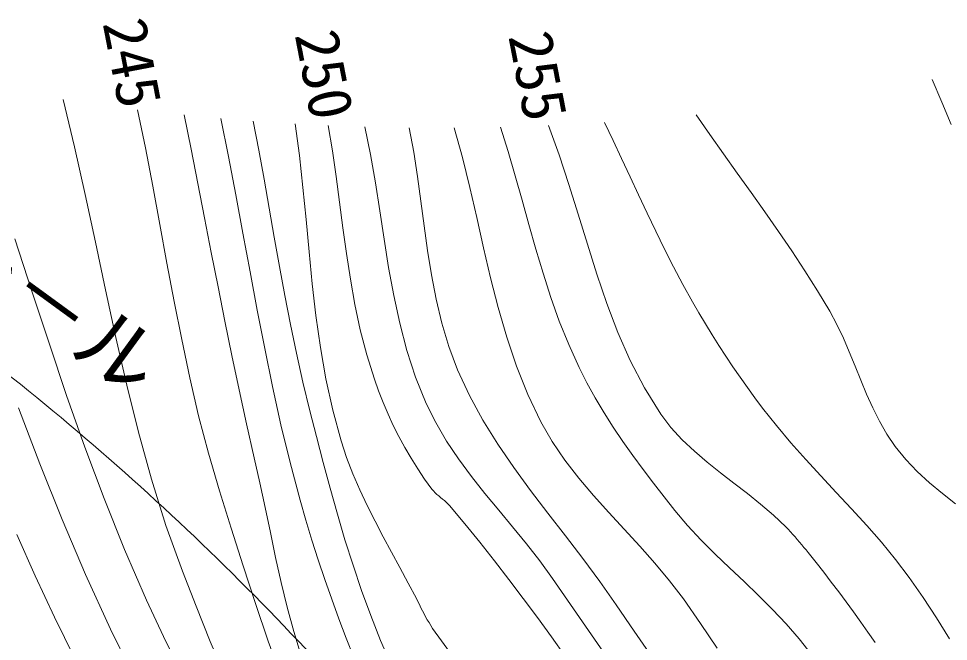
# Model space of a CAD drawing. Units: millimetres, scale not verified. Extents: x 40000 to 680000, y 20000 to 380000.
# Drawn here: x 455685 to 483726, y 323835 to 342618 of the extents above; entities that cross this region are included whole.
import ezdxf
from ezdxf.enums import TextEntityAlignment as Align

# ---------------------------------------------------------------- set-up
doc = ezdxf.new("R2010")
doc.units = ezdxf.units.MM
doc.header["$LTSCALE"] = 1000
doc.layers.add('M-BGD', color=7, linetype='Continuous', lineweight=13)
doc.layers.add('M-STR-STRC', color=7, linetype='Continuous', lineweight=13)
doc.styles.add('ＭＳ ゴシック', font='')
doc.styles.get('ＭＳ ゴシック').set_extended_font_data('MS Gothic')

msp = doc.modelspace()

# ---------------------------------------------------------------- linework, layer by layer
at = {"layer": 'M-BGD'}
for points in [[(483814, 339421), (483528, 340101), (483235, 340777)], [(461917, 322786), (461467, 323837), (461037, 324895), (460623, 325956), (460130, 327335), (459693, 328732), (459303, 330144), (458948, 331567), (458621, 332999), (458309, 334436), (458005, 335875), (457697, 337312), (457375, 338746), (457031, 340173)], [(461917, 322786), (461467, 323837), (461037, 324895), (460623, 325956), (460130, 327335), (459693, 328732), (459303, 330144), (458948, 331567), (458621, 332999), (458309, 334436), (458005, 335875), (457697, 337312), (457375, 338746), (457031, 340173)], [(461917, 322786), (461467, 323837), (461037, 324895), (460623, 325956), (460130, 327335), (459693, 328732), (459303, 330144), (458948, 331567), (458621, 332999), (458309, 334436), (458005, 335875), (457697, 337312), (457375, 338746), (457031, 340173)], [(463622, 322726), (463211, 323845), (462825, 324976), (462456, 326111), (462098, 327248), (461744, 328380), (461412, 329507), (461115, 330642), (460848, 331786), (460603, 332936), (460376, 334090), (460159, 335247), (459946, 336405), (459732, 337562), (459508, 338717), (459271, 339869)], [(464207, 323403), (463982, 324132), (463783, 324870), (463602, 325615), (463436, 326365), (463278, 327117), (463122, 327869), (462962, 328620), (462794, 329367), (462558, 330396), (462333, 331427), (462115, 332461), (461905, 333495), (461699, 334531), (461496, 335568), (461294, 336605), (461091, 337641), (460887, 338677), (460678, 339712)], [(465794, 323347), (465563, 323930), (465341, 324516), (465127, 325106), (464920, 325698), (464723, 326293), (464533, 326891), (464351, 327491), (464178, 328093), (463875, 329229), (463598, 330371), (463344, 331519), (463106, 332671), (462881, 333827), (462664, 334984), (462450, 336142), (462235, 337299), (462013, 338455), (461781, 339608)], [(476122, 339712), (476529, 339123), (476942, 338537), (477358, 337954), (477776, 337371), (478191, 336787), (478602, 336201), (479006, 335610), (479400, 335012), (479782, 334407), (480149, 333793), (480363, 333393), (480558, 332982), (480738, 332563), (480911, 332139), (481082, 331715), (481257, 331294), (481442, 330879), (481644, 330474), (481868, 330082), (482121, 329708), (482438, 329319), (482786, 328959), (483158, 328621), (483546, 328297), (483944, 327981)], [(466921, 323126), (466600, 323864), (466303, 324612), (466027, 325368), (465770, 326131), (465528, 326900), (465301, 327674), (465083, 328452), (464874, 329231), (464671, 330012), (464470, 330792), (464258, 331656), (464064, 332525), (463884, 333396), (463714, 334270), (463553, 335146), (463397, 336023), (463243, 336901), (463088, 337778), (462929, 338654), (462763, 339529)], [(469062, 322997), (468172, 324229), (468115, 324314), (468062, 324401), (468010, 324489), (467961, 324579), (467912, 324670), (467865, 324761), (467819, 324852), (467773, 324944), (467727, 325036), (467681, 325127), (467437, 325594), (467186, 326060), (466934, 326525), (466683, 326991), (466437, 327459), (466199, 327930), (465974, 328407), (465765, 328889), (465576, 329380), (465410, 329879), (465157, 330810), (464952, 331751), (464786, 332702), (464653, 333660), (464542, 334623), (464445, 335588), (464354, 336556), (464260, 337522), (464155, 338486), (464030, 339446)], [(472168, 323392), (471752, 323975), (471332, 324554), (470905, 325129), (470473, 325699), (470035, 326265), (469590, 326825), (469139, 327380), (468680, 327929), (468631, 327983), (468579, 328033), (468525, 328082), (468469, 328129), (468413, 328175), (468356, 328222), (468301, 328269), (468248, 328319), (468198, 328371), (468152, 328427), (467931, 328729), (467721, 329040), (467521, 329358), (467332, 329683), (467153, 330014), (466985, 330350), (466827, 330692), (466679, 331038), (466542, 331387), (466415, 331740), (466183, 332481), (465990, 333233), (465829, 333993), (465693, 334759), (465575, 335530), (465468, 336305), (465366, 337080), (465262, 337855), (465148, 338627), (465019, 339395)], [(473687, 322984), (473057, 323903), (472423, 324820), (471787, 325735), (471403, 326262), (470999, 326777), (470584, 327286), (470165, 327792), (469749, 328299), (469344, 328813), (468956, 329337), (468594, 329875), (468265, 330433), (467976, 331014), (467657, 331804), (467395, 332612), (467179, 333436), (466999, 334271), (466845, 335116), (466708, 335966), (466578, 336818), (466444, 337669), (466297, 338515), (466127, 339354)], [(473687, 322984), (473057, 323903), (472423, 324820), (471787, 325735), (471403, 326262), (470999, 326777), (470584, 327286), (470165, 327792), (469749, 328299), (469344, 328813), (468956, 329337), (468594, 329875), (468265, 330433), (467976, 331014), (467657, 331804), (467395, 332612), (467179, 333436), (466999, 334271), (466845, 335116), (466708, 335966), (466578, 336818), (466444, 337669), (466297, 338515), (466127, 339354)], [(474796, 323355), (474248, 324146), (473705, 324940), (473213, 325641), (472700, 326331), (472176, 327016), (471649, 327698), (471127, 328384), (470621, 329078), (470139, 329785), (469689, 330509), (469282, 331256), (468924, 332030), (468664, 332725), (468452, 333434), (468280, 334156), (468138, 334887), (468019, 335624), (467915, 336366), (467815, 337110), (467713, 337853), (467600, 338593), (467467, 339326)], [(474796, 323355), (474248, 324146), (473705, 324940), (473213, 325641), (472700, 326331), (472176, 327016), (471649, 327698), (471127, 328384), (470621, 329078), (470139, 329785), (469689, 330509), (469282, 331256), (468924, 332030), (468664, 332725), (468452, 333434), (468280, 334156), (468138, 334887), (468019, 335624), (467915, 336366), (467815, 337110), (467713, 337853), (467600, 338593), (467467, 339326)], [(468824, 339322), (469070, 338429), (469292, 337526), (469501, 336619), (469707, 335709), (469920, 334803), (470149, 333903), (470405, 333014), (470698, 332140), (471038, 331286), (471435, 330454), (471776, 329863), (472161, 329300), (472579, 328760), (473022, 328237), (473483, 327724), (473951, 327217), (474419, 326708), (474877, 326193), (475318, 325665), (475733, 325120), (476252, 324379), (476757, 323629)], [(470223, 339342), (470451, 338614), (470665, 337880), (470872, 337143), (471077, 336405), (471285, 335669), (471503, 334936), (471737, 334210), (471992, 333493), (472274, 332786), (472589, 332093), (472825, 331631), (473076, 331178), (473341, 330733), (473620, 330294), (473910, 329863), (474209, 329438), (474517, 329018), (474831, 328603), (475150, 328193), (475473, 327786), (475859, 327330), (476268, 326891), (476692, 326466), (477125, 326050), (477563, 325637), (477997, 325221), (478424, 324800), (478836, 324366), (479228, 323915), (479594, 323442)], [(481515, 323803), (481300, 324111), (481083, 324417), (480864, 324722), (480643, 325025), (480420, 325326), (480194, 325626), (479966, 325923), (479735, 326219), (479501, 326512), (479436, 326592), (479370, 326672), (479304, 326752), (479237, 326831), (479170, 326909), (479102, 326987), (479033, 327064), (478963, 327140), (478892, 327215), (478820, 327290), (478451, 327640), (478064, 327973), (477663, 328293), (477257, 328607), (476850, 328921), (476451, 329240), (476065, 329571), (475698, 329919), (475359, 330291), (475052, 330692), (474558, 331480), (474130, 332302), (473755, 333153), (473422, 334025), (473120, 334915), (472837, 335814), (472562, 336717), (472283, 337618), (471989, 338511), (471668, 339390)], [(473351, 339481), (473614, 338939), (473872, 338394), (474128, 337847), (474383, 337301), (474639, 336754), (474899, 336210), (475164, 335669), (475437, 335131), (475718, 334599), (476011, 334072), (476204, 333741), (476400, 333412), (476600, 333085), (476805, 332761), (477013, 332439), (477226, 332120), (477443, 331804), (477664, 331491), (477889, 331181), (478118, 330874), (478537, 330343), (478973, 329828), (479423, 329322), (479882, 328824), (480344, 328329), (480805, 327833), (481261, 327332), (481705, 326823), (482135, 326301), (482544, 325764), (482966, 325159), (483370, 324542), (483757, 323915)], [(460602, 322888), (460057, 323978), (459539, 325082), (458881, 326602), (458266, 328140), (457686, 329691), (457133, 331254), (456602, 332825), (456082, 334401), (455568, 335980)], [(459026, 323035), (458456, 324209), (457702, 325851), (456994, 327513), (456324, 329192), (455683, 330883)], [(464565, 311447), (464403, 311597), (464238, 311743), (464070, 311888), (463903, 312032), (463736, 312177), (463571, 312324), (463411, 312475), (463257, 312631), (463110, 312794), (462971, 312964), (462282, 313918), (461643, 314905), (461044, 315918), (460480, 316953), (459941, 318005), (459421, 319069), (458912, 320139), (458405, 321210), (457895, 322277), (457372, 323335), (456768, 324566), (456189, 325809), (455627, 327060)]]:
    msp.add_lwpolyline(points, dxfattribs=at)
at = {"layer": 'M-STR-STRC'}
msp.add_arc((403617, 266783), 83166, 40.26447, 54.25251, dxfattribs=at)

# ---------------------------------------------------------------- texts
at = {"layer": 'M-BGD', "style": 'ＭＳ ゴシック'}
for s, p in [('245', (459377, 339960)), ('250', (465170, 339610)), ('255', (471611, 339568))]:
    msp.add_text(s, height=1320, rotation=280.928, dxfattribs=at).set_placement(p, align=Align.MIDDLE_RIGHT)
at = {"layer": 'M-STR-STRC', "style": 'ＭＳ ゴシック'}
msp.add_text('ガ－ドレ－ル', height=1833, rotation=323.908, dxfattribs=at).set_placement((452793, 335088), align=Align.BOTTOM_CENTER)

doc.saveas('drawing.dxf')
